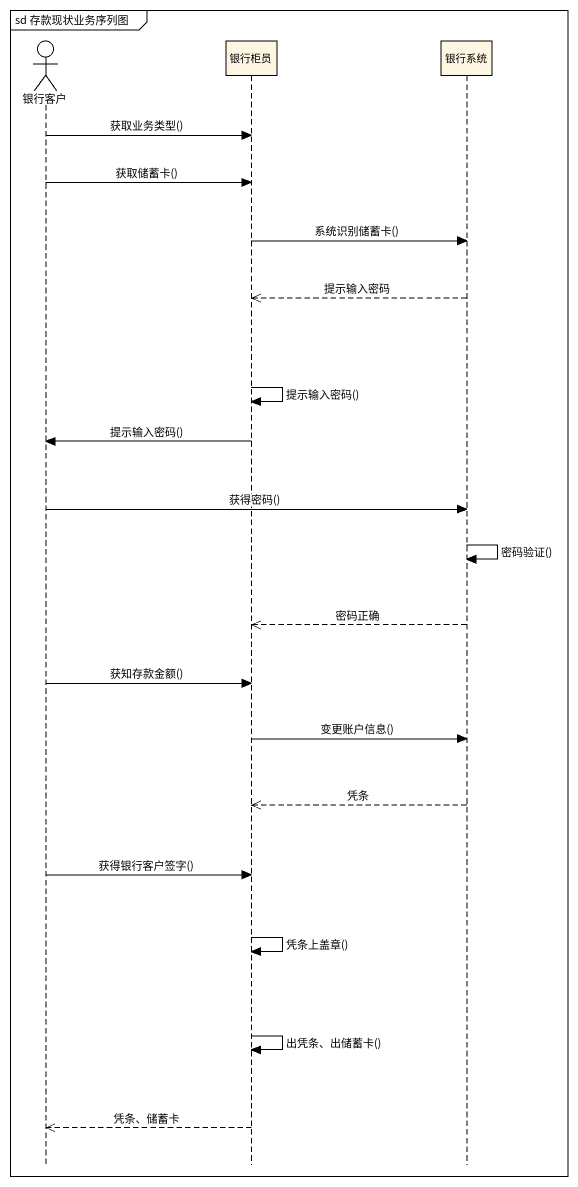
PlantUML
@startuml
mainframe sd 存款现状业务序列图
hide footbox
actor 银行客户
participant 银行柜员
participant 银行系统

银行客户 -> 银行柜员 : 获取业务类型()
银行客户 -> 银行柜员 : 获取储蓄卡()
银行柜员 -> 银行系统 : 系统识别储蓄卡()
银行系统 -->> 银行柜员 : 提示输入密码
银行柜员 -> 银行柜员 : 提示输入密码()
银行柜员 -> 银行客户 : 提示输入密码()
银行客户 -> 银行系统 : 获得密码()
银行系统 -> 银行系统 : 密码验证()
银行系统 -->> 银行柜员 : 密码正确
银行客户 -> 银行柜员 : 获知存款金额()
银行柜员 -> 银行系统 : 变更账户信息()
银行系统 -->> 银行柜员 : 凭条
银行客户 -> 银行柜员 : 获得银行客户签字()
银行柜员 -> 银行柜员 : 凭条上盖章()
银行柜员 -> 银行柜员 : 出凭条、出储蓄卡()
银行柜员 -->> 银行客户 : 凭条、储蓄卡
@enduml
